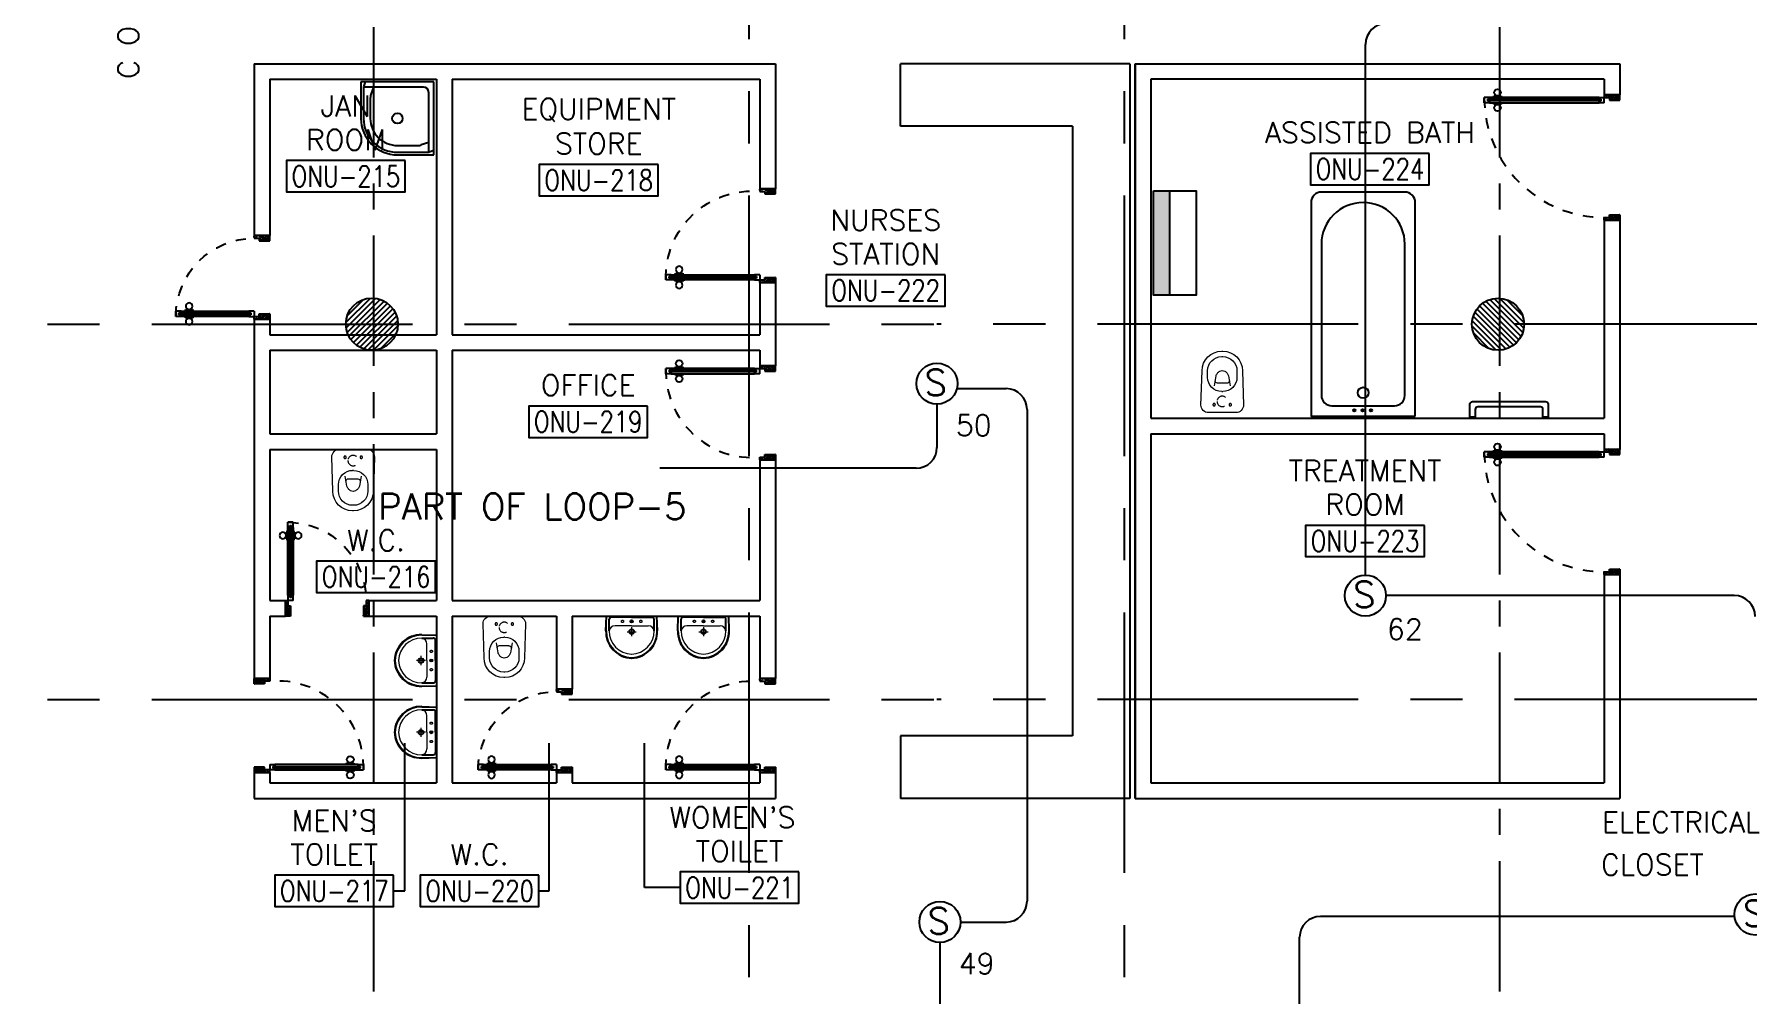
# Model space of a CAD drawing. Extents: x 0 to 93, y -1.5 to 78.
# Drawn here: x 15.57 to 32.01, y 13.37 to 22.58 of the extents above; entities that cross this region are included whole.
import ezdxf
from ezdxf.enums import TextEntityAlignment as Align

# ---------------------------------------------------------------- set-up
doc = ezdxf.new("R2010")
doc.units = 0
doc.header["$MEASUREMENT"] = 0
for name, pattern in [('CENTER', [2, 1.25, -0.25, 0.25, -0.25]), ('CENTERX2', [4, 2.5, -0.5, 0.5, -0.5]), ('DASHED', [0.75, 0.5, -0.25]), ('HIDDEN', [0.375, 0.25, -0.125]), ('HIDDEN2', [0.1875, 0.125, -0.0625])]:
    doc.linetypes.add(name, pattern=pattern)
doc.layers.get('0').update_dxf_attribs({"color": 11, "linetype": 'CONTINUOUS'})
for name, color, linetype in [('A-FUR-ACCES', 11, 'CONTINUOUS'), ('AXES', 11, 'CENTERX2'), ('AXES1', 11, 'CENTER'), ('COUNTER', 11, 'CONTINUOUS'), ('DOOR', 11, 'CONTINUOUS'), ('E-FIRE', 4, 'CONTINUOUS'), ('E-TEXT', 4, 'CONTINUOUS'), ('E-WIRE', 4, 'CONTINUOUS'), ('FIX', 11, 'CONTINUOUS'), ('HAT', 11, 'CONTINUOUS'), ('RM-BOX', 11, 'CONTINUOUS'), ('RM-IND', 11, 'CONTINUOUS'), ('RM-NAME', 11, 'CONTINUOUS'), ('RM-NO', 11, 'CONTINUOUS'), ('WALL', 11, 'CONTINUOUS')]:
    doc.layers.add(name, color=color, linetype=linetype)
doc.styles.add('ROMANS', font='ROMANS.shx', dxfattribs={"width": 0.6})

# ---------------------------------------------------------------- blocks, each defined once
blk = doc.blocks.new('S')
at = {"layer": 'E-FIRE'}
blk.add_circle((0, 0), 197, dxfattribs=at)
at = {"layer": 'E-FIRE', "color": 3, "style": 'ROMANS'}
blk.add_text('S', height=250, dxfattribs=at).set_placement((-119, -115))
blk = doc.blocks.new('RM1')
at = {"layer": 'RM-BOX'}
blk.add_lwpolyline([(570, -200), (-570, -200), (-570, -500), (570, -500)], close=True, dxfattribs=at)
at = {"layer": 'RM-NAME', "style": 'ROMANS'}
for tag, p in [('ROOMNAME1', (0, 324)), ('ROOMNAME2', (0, 0))]:
    blk.add_attdef(tag, text='', height=200, dxfattribs=at).set_placement(p, align=Align.MIDDLE)
at = {"layer": 'RM-NO', "style": 'ROMANS', "width": 0.8}
blk.add_attdef('ROOMNO', text='', height=200, dxfattribs=at).set_placement((0, -350), align=Align.MIDDLE)
blk = doc.blocks.new('BTUB1')
at = {"layer": 'FIX'}
for points in [[(-500, -25), (-500, -2075, 0.414214), (-400, -2175), (400, -2175, 0.414214), (500, -2075), (500, -25)], [(-400, -1675, 1), (400, -1675), (400, -225, 0.414214), (300, -125), (-300, -125, 0.414214), (-400, -225)]]:
    blk.add_lwpolyline(points, format="xyb", close=True, dxfattribs=at)
for centre, radius in [((-75, -81), 11), ((5, -81), 11), ((85, -81), 11), ((0, -250), 52.2)]:
    blk.add_circle(centre, radius, dxfattribs=at)
blk = doc.blocks.new('JAN-001')
for p, q in [((730, -30), (30, -30)), ((30, -30), (30, -730)), ((80, -130), (80, -705)), ((705, -80), (130, -80)), ((610, -80), (635, -152)), ((688, -30), (704, -76)), ((705, -380), (705, -84)), ((730, -380), (730, -30)), ((640, -380), (640, -184)), ((80, -610), (152, -635)), ((184, -640), (380, -640)), ((30, -688), (76, -704)), ((30, -730), (380, -730)), ((84, -705), (380, -705))]:
    blk.add_line(p, q)
blk.add_circle((380, -380), 50)
for centre, radius, start, end in [((130, -130), 50, 90, 180), ((540, -184), 100, 0, 19.0039), ((680, -84), 25, 0, 19.0039), ((380, -380), 350, 270, 0), ((380, -380), 325, 270, 0), ((380, -380), 260, 270, 0), ((184, -540), 100, 250.9961, 270), ((84, -680), 25, 250.9961, 270)]:
    blk.add_arc(centre, radius, start, end)
blk = doc.blocks.new('DOOR80')
at = {"layer": 'DOOR', "color": 0, "linetype": 'ByBlock'}
for p, q in [((-75, 850), (-75, 900)), ((-75, 900), (-25, 900)), ((-25, 900), (-75, 900)), ((-58, 850), (-75, 850)), ((-58, 850), (-58, 870)), ((-42, 870), (-58, 870)), ((-42, 850), (-42, 870)), ((-25, 850), (-42, 850)), ((-25, 850), (-25, 900)), ((-91, 805), (-91, 740)), ((-82, 805), (-91, 805)), ((-82, 740), (-91, 740)), ((-82, 728), (-82, 818)), ((-75, 818), (-82, 818)), ((-82, 805), (-82, 740)), ((-75, 728), (-82, 728)), ((-25, 818), (-18, 818)), ((-25, 728), (-18, 728)), ((-18, 728), (-18, 818)), ((-18, 805), (-18, 740)), ((-18, 805), (-9, 805)), ((-18, 740), (-9, 740)), ((-9, 805), (-9, 740)), ((-75, 200), (-58, 200)), ((-75, 150), (-75, 200)), ((-58, 200), (-58, 180)), ((-58, 180), (-42, 180)), ((-42, 200), (-25, 200)), ((-42, 180), (-42, 200)), ((-25, 200), (-25, 150)), ((-800, 150), (-800, 0)), ((-800, 150), (-775, 150)), ((-800, 0), (-800, 150)), ((-750, 0), (-800, 0)), ((-775, 150), (-775, 100)), ((-775, 100), (-750, 100)), ((-750, 100), (-750, 0)), ((-75, 150), (-25, 150)), ((-50, 100), (-50, 0)), ((-25, 100), (-50, 100)), ((-50, 0), (0, 0)), ((0, 150), (-25, 150)), ((-25, 150), (-25, 100)), ((0, 0), (0, 150)), ((0, 150), (0, 0))]:
    blk.add_line(p, q, dxfattribs=at)
at = {"layer": 'DOOR', "linetype": 'ByBlock'}
for p, q in [((-75, 850), (-75, 200)), ((-58, 200), (-58, 850)), ((-42, 200), (-42, 850)), ((-25, 200), (-25, 850))]:
    blk.add_line(p, q, dxfattribs=at)
at = {"layer": 'DOOR', "color": 9, "linetype": 'ByBlock'}
for p, q in [((-750, 0), (-800, 114)), ((-750, 0), (-800, 40)), ((-750, 0), (-763, 100)), ((-50, 0), (0, 114)), ((-50, 0), (-37, 100)), ((-50, 0), (0, 40))]:
    blk.add_line(p, q, dxfattribs=at)
at = {"layer": 'DOOR', "color": 0, "linetype": 'ByBlock'}
for centre in [(-124, 773), (24, 773)]:
    blk.add_circle(centre, 32.4, dxfattribs=at)
at = {"layer": 'DOOR', "linetype": 'HIDDEN', "ltscale": 0.5}
blk.add_arc((-25, 150), 750, 90, 180, dxfattribs=at)
at = {"layer": 'DOOR', "color": 9, "linetype": 'ByBlock'}
for centre, radius, start, end in [((-750, 0), 154, 103.7142, 108.8947), ((-750, 0), 134, 100.72, 111.8402), ((-750, 0), 94.4, 90, 121.9818), ((-750, 0), 74.4, 90, 132.2236), ((-750, 0), 54.4, 90, 156.7926), ((-750, 0), 34.4, 90, 180), ((-750, 0), 14.4, 90, 180), ((-50, 0), 94.4, 58.0182, 90), ((-50, 0), 74.4, 47.7764, 90), ((-50, 0), 54.4, 23.2074, 90), ((-50, 0), 34.4, 0, 90), ((-50, 0), 14.4, 0, 90), ((-50, 0), 134, 68.1598, 79.28), ((-50, 0), 114, 64.0838, 77.3774), ((-50, 0), 154, 71.1053, 76.2858)]:
    blk.add_arc(centre, radius, start, end, dxfattribs=at)
blk = doc.blocks.new('DOOR90')
at = {"layer": 'DOOR', "linetype": 'ByBlock'}
for p, q in [((0, 0), (-150, 0)), ((-200, -25), (-1000, -25)), ((-200, -42), (-1000, -42)), ((-200, -58), (-1000, -58)), ((-1000, -75), (-200, -75))]:
    blk.add_line(p, q, dxfattribs=at)
at = {"layer": 'DOOR', "color": 0, "linetype": 'ByBlock'}
for p, q in [((-150, 0), (-150, -25)), ((-150, 0), (0, 0)), ((0, -50), (0, 0)), ((-1050, -25), (-1050, -75)), ((-1050, -75), (-1050, -25)), ((-1000, -25), (-1050, -25)), ((-1000, -75), (-1050, -75)), ((-1020, -42), (-1020, -58)), ((-1000, -42), (-1020, -42)), ((-1000, -58), (-1020, -58)), ((-1000, -25), (-1000, -42)), ((-1000, -58), (-1000, -75)), ((-968, -25), (-968, -18)), ((-878, -18), (-968, -18)), ((-968, -75), (-968, -82)), ((-878, -82), (-968, -82)), ((-955, -18), (-955, -9)), ((-955, -9), (-890, -9)), ((-955, -18), (-890, -18)), ((-955, -82), (-955, -91)), ((-955, -82), (-890, -82)), ((-955, -91), (-890, -91)), ((-890, -18), (-890, -9)), ((-890, -82), (-890, -91)), ((-878, -25), (-878, -18)), ((-878, -75), (-878, -82)), ((-200, -42), (-200, -25)), ((-200, -25), (-150, -25)), ((-180, -42), (-200, -42)), ((-200, -75), (-200, -58)), ((-200, -58), (-180, -58)), ((-150, -75), (-200, -75)), ((-180, -58), (-180, -42)), ((-150, -75), (-150, -25)), ((-150, -25), (-100, -25)), ((-100, -25), (-100, -50)), ((-100, -50), (0, -50)), ((-150, -900), (-150, -875)), ((-150, -875), (-100, -875)), ((0, -900), (-150, -900)), ((-150, -900), (0, -900)), ((-100, -850), (0, -850)), ((-100, -875), (-100, -850)), ((0, -850), (0, -900))]:
    blk.add_line(p, q, dxfattribs=at)
at = {"layer": 'DOOR', "color": 9, "linetype": 'ByBlock'}
for p, q in [((0, -50), (-114, 0)), ((0, -50), (-40, 0)), ((0, -50), (-100, -37)), ((0, -850), (-114, -900)), ((0, -850), (-100, -863)), ((0, -850), (-40, -900))]:
    blk.add_line(p, q, dxfattribs=at)
at = {"layer": 'DOOR', "color": 0, "linetype": 'ByBlock'}
for centre in [(-923, 24), (-923, -124)]:
    blk.add_circle(centre, 32.4, dxfattribs=at)
at = {"layer": 'DOOR', "color": 9, "linetype": 'ByBlock'}
for centre, radius, start, end in [((0, -50), 74.4, 137.7764, 180), ((0, -50), 54.4, 113.2074, 180), ((0, -50), 154, 161.1053, 166.2858), ((0, -50), 134, 158.1598, 169.28), ((0, -50), 114, 154.0838, 167.3774), ((0, -50), 94.4, 148.0182, 180), ((0, -50), 34.4, 90, 180), ((0, -50), 14.4, 90, 180), ((0, -850), 154, 193.7142, 198.8947), ((0, -850), 134, 190.72, 201.8402), ((0, -850), 94.4, 180, 211.9818), ((0, -850), 74.4, 180, 222.2236), ((0, -850), 54.4, 180, 246.7926), ((0, -850), 34.4, 180, 270), ((0, -850), 14.4, 180, 270)]:
    blk.add_arc(centre, radius, start, end, dxfattribs=at)
at = {"layer": 'DOOR', "linetype": 'HIDDEN', "ltscale": 0.5}
blk.add_arc((-222, -50), 828, 178.2701, 275.003, dxfattribs=at)
blk = doc.blocks.new('LAV1')
at = {"layer": 'FIX', "linetype": 'ByBlock', "ltscale": 0.3}
for p, q in [((-280, 210), (-275, 50)), ((-245, 210), (-245, 85)), ((245, 210), (245, 85)), ((280, 210), (275, 50)), ((0, 60), (-220, 60)), ((0, 60), (220, 60))]:
    blk.add_line(p, q, dxfattribs=at)
at = {"layer": 'FIX', "linetype": 'Continuous', "lineweight": 20}
for p, q in [((-275, 210), (-275, 50)), ((275, 210), (275, 50)), ((0, 50), (-275, 50)), ((0, 50), (-252, 50)), ((0, 155), (-181, 155)), ((0, 155), (181, 155)), ((0, 50), (275, 50)), ((0, 50), (252, 50))]:
    blk.add_line(p, q, dxfattribs=at)
at = {"layer": 'FIX', "linetype": 'DASHED', "lineweight": 20, "ltscale": 0.05}
for p, q in [((50, 220), (-50, 220)), ((0, 170), (0, 270)), ((0, 170), (0, 270))]:
    blk.add_line(p, q, dxfattribs=at)
at = {"layer": 'FIX', "lineweight": 20}
for p, q in [((16, 107), (-15, 107)), ((0, 92), (0, 123))]:
    blk.add_line(p, q, dxfattribs=at)
for centre, radius in [((0, 220), 29.5), ((0, 220), 22.5), ((0, 107), 15.5)]:
    blk.add_circle(centre, radius, dxfattribs=at)
at = {"layer": 'FIX', "linetype": 'HIDDEN', "lineweight": 20, "ltscale": 0.05}
for centre in [(-100, 107), (100, 107)]:
    blk.add_circle(centre, 12.4, dxfattribs=at)
at = {"layer": 'FIX', "linetype": 'ByBlock', "ltscale": 0.3}
for centre, radius, start, end in [((7, 220), 287, 91.3776, 182.0064), ((-7, 220), 287, 357.9936, 88.6224), ((-220, 85), 24.9, 179.7021, 269.9486), ((220, 85), 24.9, 270.0514, 0.2979)]:
    blk.add_arc(centre, radius, start, end, dxfattribs=at)
at = {"layer": 'FIX', "linetype": 'Continuous', "lineweight": 20}
for centre, radius, start, end in [((8, 217), 283, 91.6988, 181.351), ((8, 212), 253, 91.7328, 180.4884), ((-8, 217), 283, 358.649, 88.3012), ((-8, 212), 253, 359.5116, 88.2672), ((-179, 222), 66.9, 190.2006, 268.0786), ((179, 222), 66.9, 271.9214, 349.7994)]:
    blk.add_arc(centre, radius, start, end, dxfattribs=at)
blk = doc.blocks.new('WC1')
at = {"layer": 'FIX', "lineweight": 20}
for p, q in [((-210, 204), (-538, 194)), ((-727, 5), (-727, -5)), ((-674, 5), (-674, -5)), ((-534, 24), (-540, 0)), ((-540, 0), (-534, -24)), ((-475, 141), (-538, 141)), ((-395, 76), (-490, 60)), ((-339, 5), (-339, -5)), ((-137, 0), (-137, 131)), ((-137, -131), (-137, 0)), ((-538, -141), (-475, -141)), ((-490, -60), (-395, -76)), ((-538, -194), (-210, -204)), ((-213, -204), (-210, -204))]:
    blk.add_line(p, q, dxfattribs=at)
at = {"layer": 'FIX', "linetype": 'Continuous', "lineweight": 20}
blk.add_line((-420, -47), (-420, 45), dxfattribs=at)
at = {"layer": 'FIX', "linetype": 'HIDDEN2', "lineweight": 20, "ltscale": 0.3}
blk.add_circle((-245, 0), 49.8, dxfattribs=at)
at = {"layer": 'FIX', "linetype": 'HIDDEN', "lineweight": 20, "ltscale": 0.05}
for centre in [(-213, 78), (-213, -77)]:
    blk.add_circle(centre, 11.6, dxfattribs=at)
at = {"layer": 'FIX', "lineweight": 20}
for centre, radius, start, end in [((-538, 5), 189, 90, 180), ((-210, 131), 73, 360, 90), ((-538, 5), 136, 90, 180), ((-473, -7), 68.2, 128.9242, 152.8468), ((-464, -18), 82, 108.496, 128.9242), ((-475, 5), 136, 360, 90), ((-538, -5), 189, 180, 270), ((-538, -5), 136, 180, 270), ((-473, 7), 68.2, 207.1532, 231.0758), ((-464, 18), 82, 231.0758, 251.504), ((-475, -5), 136, 270, 0), ((-210, -131), 73, 270, 0)]:
    blk.add_arc(centre, radius, start, end, dxfattribs=at)
at = {"layer": 'FIX', "linetype": 'Continuous', "lineweight": 20}
for centre, start, end in [((-443, 46), 357.6662, 91.6121), ((-442, -46), 268.3879, 2.3338)]:
    blk.add_arc(centre, 22.3, start, end, dxfattribs=at)
blk = doc.blocks.new('DOOR100')
at = {"layer": 'DOOR', "color": 0, "linetype": 'ByBlock'}
for p, q in [((-92, 1206), (-92, 1141)), ((-83, 1206), (-92, 1206)), ((-83, 1129), (-83, 1219)), ((-76, 1219), (-83, 1219)), ((-83, 1206), (-83, 1141)), ((-76, 1251), (-76, 1301)), ((-76, 1301), (-26, 1301)), ((-26, 1301), (-76, 1301)), ((-59, 1251), (-76, 1251)), ((-59, 1251), (-59, 1271)), ((-43, 1271), (-59, 1271)), ((-43, 1251), (-43, 1271)), ((-26, 1251), (-43, 1251)), ((-26, 1251), (-26, 1301)), ((-26, 1219), (-19, 1219)), ((-19, 1129), (-19, 1219)), ((-19, 1206), (-19, 1141)), ((-19, 1206), (-10, 1206)), ((-10, 1206), (-10, 1141)), ((-83, 1141), (-92, 1141)), ((-76, 1129), (-83, 1129)), ((-26, 1129), (-19, 1129)), ((-19, 1141), (-10, 1141)), ((-76, 200), (-59, 200)), ((-76, 150), (-76, 200)), ((-59, 200), (-59, 180)), ((-59, 180), (-43, 180)), ((-43, 200), (-26, 200)), ((-43, 180), (-43, 200)), ((-26, 200), (-26, 150)), ((-1201, 0), (-1201, 150)), ((-1201, 150), (-1176, 150)), ((-1201, 150), (-1201, 0)), ((-1151, 0), (-1201, 0)), ((-1176, 150), (-1176, 100)), ((-1176, 100), (-1151, 100)), ((-1151, 100), (-1151, 0)), ((-76, 150), (-26, 150)), ((-51, 100), (-51, 0)), ((-26, 100), (-51, 100)), ((-51, 0), (-1, 0)), ((-1, 150), (-26, 150)), ((-26, 150), (-26, 100)), ((-1, 150), (-1, 0))]:
    blk.add_line(p, q, dxfattribs=at)
at = {"layer": 'DOOR', "linetype": 'ByBlock'}
for p, q in [((-76, 1251), (-76, 200)), ((-59, 200), (-59, 1251)), ((-43, 200), (-43, 1251)), ((-26, 200), (-26, 1251))]:
    blk.add_line(p, q, dxfattribs=at)
at = {"layer": 'DOOR', "color": 9, "linetype": 'ByBlock'}
for p, q in [((-1151, 0), (-1201, 114)), ((-1151, 0), (-1201, 40)), ((-1151, 0), (-1164, 100)), ((-51, 0), (-1, 114)), ((-51, 0), (-38, 100)), ((-51, 0), (-1, 40))]:
    blk.add_line(p, q, dxfattribs=at)
at = {"layer": 'DOOR', "color": 0, "linetype": 'ByBlock'}
for centre in [(-125, 1174), (22, 1174)]:
    blk.add_circle(centre, 32.4, dxfattribs=at)
at = {"layer": 'DOOR', "linetype": 'HIDDEN', "ltscale": 0.5}
blk.add_arc((-27, 152), 1149, 89.961, 180.0931, dxfattribs=at)
at = {"layer": 'DOOR', "color": 9, "linetype": 'ByBlock'}
for centre, radius, start, end in [((-1151, 0), 154, 103.7142, 108.8947), ((-1151, 0), 134, 100.72, 111.8402), ((-1151, 0), 94.4, 90, 121.9818), ((-1151, 0), 74.4, 90, 132.2236), ((-1151, 0), 54.4, 90, 156.7926), ((-1151, 0), 34.4, 90, 180), ((-1151, 0), 14.4, 90, 180), ((-51, 0), 94.4, 58.0182, 90), ((-51, 0), 74.4, 47.7764, 90), ((-51, 0), 54.4, 23.2074, 90), ((-51, 0), 34.4, 0, 90), ((-51, 0), 14.4, 0, 90), ((-51, 0), 134, 68.1598, 79.28), ((-51, 0), 114, 64.0838, 77.3774), ((-51, 0), 154, 71.1053, 76.2858)]:
    blk.add_arc(centre, radius, start, end, dxfattribs=at)

msp = doc.modelspace()

# ---------------------------------------------------------------- hatches: boundary and pattern name
at = {"layer": 'A-FUR-ACCES'}
msp.add_hatch(color=11, dxfattribs=at).paths.add_polyline_path([(26.3108, 21.0797), (26.4608, 21.0797), (26.4608, 20.0797), (26.3108, 20.0797)])
at = {"layer": 'HAT'}
h = msp.add_hatch(dxfattribs=at)
h.set_pattern_fill('ANSI31', color=256, scale=0.3, style=0)
h.set_pattern_definition([(45, (-42.428644, -23.833337), (-0.026516504, 0.026516504), [])])
h.paths.add_polyline_path([(18.5617, 19.8011), (18.8117, 19.8011), (18.8117, 20.0511, 0.4142136)])
h.paths.add_polyline_path([(18.8117, 20.0511), (18.8117, 19.8011), (19.0617, 19.8011, 0.4142136)])
h.paths.add_polyline_path([(19.0617, 19.8011), (18.8117, 19.8011), (18.8117, 19.5511, 0.4142136)])
h.paths.add_polyline_path([(18.8117, 19.8011), (18.5617, 19.8011, 0.4142136), (18.8117, 19.5511)])
h = msp.add_hatch(dxfattribs=at)
h.set_pattern_fill('ANSI31', color=256, scale=0.3, style=0)
h.set_pattern_definition([(135, (90.853055, -23.834444), (0.026516504, 0.026516504), [])])
h.paths.add_polyline_path([(29.8628, 19.8), (29.6128, 19.8), (29.6128, 20.05, -0.4142136)])
h.paths.add_polyline_path([(29.6128, 20.05), (29.6128, 19.8), (29.3628, 19.8, -0.4142136)])
h.paths.add_polyline_path([(29.3628, 19.8), (29.6128, 19.8), (29.6128, 19.55, -0.4142136)])
h.paths.add_polyline_path([(29.6128, 19.8), (29.8628, 19.8, -0.4142136), (29.6128, 19.55)])

# ---------------------------------------------------------------- linework, layer by layer
at = {"layer": 'A-FUR-ACCES', "color": 11}
msp.add_line((26.4608, 21.0797), (26.4608, 20.0797), dxfattribs=at)
msp.add_lwpolyline([(26.3077, 21.0797), (26.7161, 21.0797), (26.7161, 20.0797), (26.3077, 20.0797)], close=True, dxfattribs=at)
at = {"layer": 'A-FUR-ACCES'}
msp.add_lwpolyline([(30.0187, 19.0078), (29.4187, 19.0078, 0.4142136), (29.3937, 18.9828), (29.3937, 18.9078), (29.3437, 18.9078), (29.3437, 19.0328, -0.4142136), (29.3687, 19.0578), (30.0687, 19.0578, -0.4142136), (30.0937, 19.0328), (30.0937, 18.9078), (30.0437, 18.9078), (30.0437, 18.9828, 0.4142136)], format="xyb", close=True, dxfattribs=at)
at = {"layer": 'AXES'}
for p, q in [((22.4317, -1.4643), (22.4317, 77.3484)), ((26.0317, -1.4643), (26.0317, 77.3484)), ((0.7, 19.8), (24.2317, 19.8)), ((92.2717, 19.8), (24.2317, 19.8)), ((0.7, 16.2), (24.2317, 16.2)), ((92.2717, 16.2), (24.2317, 16.2))]:
    msp.add_line(p, q, dxfattribs=at)
at = {"layer": 'AXES1'}
for p, q in [((18.8317, 5.4), (18.8317, 64.22)), ((29.6317, 5.4), (29.6317, 64.22))]:
    msp.add_line(p, q, dxfattribs=at)
at = {"layer": 'COUNTER', "linetype": 'ByBlock'}
for p, q in [((26.0817, 22.3), (23.8817, 22.3)), ((23.8817, 21.7), (23.8817, 22.3)), ((26.0817, 22.3), (26.0817, 15.25)), ((26.1317, 15.25), (26.1317, 22.3)), ((26.1317, 15.25), (26.1317, 22.3)), ((25.5317, 21.7), (23.8817, 21.7)), ((25.5317, 21.7), (25.5317, 15.85)), ((23.8817, 15.85), (23.8817, 15.25)), ((25.5317, 15.85), (23.8817, 15.85)), ((26.0817, 15.25), (23.8817, 15.25))]:
    msp.add_line(p, q, dxfattribs=at)
at = {"layer": 'E-WIRE', "color": 4, "linetype": 'Continuous'}
msp.add_line((28.3412, 17.3942), (28.3412, 22.4852), dxfattribs=at)
at = {"layer": 'E-WIRE', "color": 4}
for p, q in [((24.4228, 19.1825), (24.8958, 19.1825)), ((24.2317, 19.0333), (24.2317, 18.6185)), ((25.0958, 18.9825), (25.0958, 14.2651)), ((31.8822, 14.1193), (27.9097, 14.1193))]:
    msp.add_line(p, q, dxfattribs=at)
at = {"layer": 'E-WIRE', "color": 4, "linetype": 'ByBlock'}
for p, q in [((24.0317, 18.4185), (21.5725, 18.4185)), ((31.8785, 17.1971), (28.5383, 17.1971)), ((24.457, 14.0651), (24.8958, 14.0651)), ((24.2599, 13.868), (24.2599, 8.6276)), ((27.7097, 8.1209), (27.7097, 13.9193))]:
    msp.add_line(p, q, dxfattribs=at)
at = {"layer": 'E-WIRE', "color": 4, "linetype": 'Continuous'}
msp.add_arc((28.5412, 22.4852), 0.2, 90, 180, dxfattribs=at)
at = {"layer": 'E-WIRE', "color": 4}
for centre, start, end in [((24.8958, 18.9825), 0, 90), ((24.0317, 18.6185), 270, 0)]:
    msp.add_arc(centre, 0.2, start, end, dxfattribs=at)
at = {"layer": 'E-WIRE', "color": 4, "linetype": 'ByBlock'}
for centre, start, end in [((31.8785, 16.9971), 0, 90), ((24.8958, 14.2651), 270, 0), ((27.9097, 13.9193), 90, 180)]:
    msp.add_arc(centre, 0.2, start, end, dxfattribs=at)
at = {"layer": 'RM-IND'}
for p, q in [((19.1279, 14.3636), (19.1279, 15.7807)), ((20.5129, 14.3636), (20.5129, 15.7807)), ((21.4276, 14.3952), (21.4276, 15.7807)), ((19.0197, 14.3636), (19.1279, 14.3636)), ((20.4142, 14.3636), (20.5129, 14.3636)), ((21.768, 14.3952), (21.4276, 14.3952))]:
    msp.add_line(p, q, dxfattribs=at)
at = {"layer": 'WALL'}
for p, q in [((17.6817, 22.3), (22.6817, 22.3)), ((17.6817, 22.3), (17.6817, 20.65)), ((26.1317, 22.3), (30.7817, 22.3)), ((17.8317, 22.15), (19.4317, 22.15)), ((17.8317, 22.15), (17.8317, 20.65)), ((19.4317, 22.15), (19.4317, 19.7)), ((19.5817, 22.15), (19.5817, 19.7)), ((19.5817, 22.15), (22.5317, 22.15)), ((30.6317, 22.15), (26.2817, 22.15)), ((17.6817, 20.65), (17.8317, 20.65)), ((17.6817, 19.85), (17.6817, 16.4)), ((17.6817, 19.85), (17.8317, 19.85)), ((17.8317, 19.85), (17.8317, 19.7)), ((17.8317, 19.7), (19.4317, 19.7)), ((19.5817, 19.7), (22.5317, 19.7)), ((17.8317, 19.55), (19.4317, 19.55)), ((17.8317, 19.55), (17.8317, 18.75)), ((19.4317, 19.55), (19.4317, 18.75)), ((19.5817, 19.55), (22.5317, 19.55)), ((19.5817, 19.55), (19.5817, 17.15)), ((22.5317, 19.4), (22.6817, 19.4)), ((17.8317, 18.75), (19.4317, 18.75)), ((17.8317, 18.6), (19.4317, 18.6)), ((17.8317, 18.6), (17.8317, 17.15)), ((19.4317, 18.6), (19.4317, 17.15)), ((22.5317, 18.5), (22.6817, 18.5)), ((17.8317, 17), (17.8317, 16.4)), ((19.4317, 17), (19.4317, 15.4)), ((19.5817, 17), (19.5817, 15.4)), ((20.5817, 17), (20.5817, 16.3)), ((20.7317, 17), (20.7317, 16.3)), ((17.6817, 15.5), (17.6817, 15.25)), ((17.8317, 15.5), (17.8317, 15.4)), ((20.5817, 15.5), (20.5817, 15.4)), ((20.7317, 15.5), (20.7317, 15.4))]:
    msp.add_line(p, q, dxfattribs=at)
at = {"layer": 'WALL', "linetype": 'ByBlock'}
for p, q in [((22.6817, 22.3), (22.6817, 21.1)), ((26.1317, 22.3), (26.1317, 15.25)), ((26.1317, 22.3), (26.1317, 15.25)), ((30.7817, 22.3), (30.7817, 22)), ((22.5317, 22.15), (22.5317, 21.1)), ((26.2817, 22.15), (26.2817, 18.9)), ((30.6317, 22.15), (30.6317, 22)), ((30.7817, 22), (30.6317, 22)), ((22.6817, 21.1), (22.5317, 21.1)), ((30.6317, 20.8), (30.6317, 18.9)), ((30.7817, 20.8), (30.6317, 20.8)), ((30.7817, 20.8), (30.7817, 18.6)), ((22.5317, 20.2), (22.5317, 19.7)), ((22.6817, 20.2), (22.5317, 20.2)), ((22.6817, 20.2), (22.6817, 19.4)), ((22.5317, 19.55), (22.5317, 19.4)), ((26.2817, 18.9), (30.6317, 18.9)), ((26.2817, 18.75), (30.6317, 18.75)), ((26.2817, 18.75), (26.2817, 15.4)), ((30.6317, 18.75), (30.6317, 18.6)), ((30.7817, 18.6), (30.6317, 18.6)), ((22.5317, 18.5), (22.5317, 17.15)), ((22.6817, 18.5), (22.6817, 16.4)), ((30.7817, 17.4), (30.6317, 17.4)), ((30.6317, 17.4), (30.6317, 15.4)), ((30.7817, 17.4), (30.7817, 15.25)), ((17.8317, 17.15), (17.9817, 17.15)), ((17.9817, 17), (17.9817, 17.15)), ((18.7817, 17.15), (19.4317, 17.15)), ((18.7817, 17), (18.7817, 17.15)), ((19.5817, 17.15), (22.5317, 17.15)), ((17.8317, 17), (17.9817, 17)), ((18.7817, 17), (19.4317, 17)), ((19.5817, 17), (20.5817, 17)), ((20.7317, 17), (22.5317, 17)), ((22.5317, 17), (22.5317, 16.4)), ((17.8317, 16.4), (17.6817, 16.4)), ((20.7317, 16.3), (20.5817, 16.3)), ((22.5317, 16.4), (22.6817, 16.4)), ((17.8317, 15.5), (17.6817, 15.5)), ((20.7317, 15.5), (20.5817, 15.5)), ((22.5317, 15.5), (22.5317, 15.4)), ((22.5317, 15.5), (22.6817, 15.5)), ((22.6817, 15.5), (22.6817, 15.25)), ((17.8317, 15.4), (19.4317, 15.4)), ((19.5817, 15.4), (20.5817, 15.4)), ((20.7317, 15.4), (22.5317, 15.4)), ((26.2817, 15.4), (30.6317, 15.4)), ((17.6817, 15.25), (22.6817, 15.25)), ((26.1317, 15.25), (30.7817, 15.25))]:
    msp.add_line(p, q, dxfattribs=at)
at = {"layer": 'WALL'}
for centre in [(18.8117, 19.8011), (29.6128, 19.8)]:
    msp.add_circle(centre, 0.25, dxfattribs=at)

# ---------------------------------------------------------------- block references
at = {"layer": 'DOOR', "color": 0, "linetype": 'ByBlock', "xscale": 0.000999999996565748, "yscale": 0.000999999996565748, "zscale": 0.001, "rotation": 90}
for p in [(30.7817, 22.0011), (30.7817, 18.6011)]:
    msp.add_blockref('DOOR100', p, dxfattribs=at)
at = {"layer": 'DOOR', "color": 0, "linetype": 'Continuous', "yscale": 0.000999999996565748, "zscale": 0.001}
for name, p, xscale, rotation in [('DOOR90', (22.6817, 20.2), -0.001000000003841706, 180), ('DOOR80', (17.8317, 19.85), -0.000999999996565748, 90), ('DOOR90', (17.6817, 15.5), 0.001000000003841706, 180), ('DOOR80', (20.7317, 15.5), -0.000999999996565748, 90), ('DOOR90', (22.6817, 15.5), -0.001000000003841706, 180)]:
    msp.add_blockref(name, p, dxfattribs=dict(at, xscale=xscale, rotation=rotation))
for name, p, xscale in [('DOOR90', (22.6817, 19.4), 0.001000000003841706), ('DOOR80', (17.9817, 17), -0.001000000003841706)]:
    msp.add_blockref(name, p, dxfattribs=dict(at, xscale=xscale))
at = {"layer": 'E-FIRE', "color": 4, "xscale": 0.001000000003841706, "yscale": 0.0009999999892897904, "zscale": 0.001}
for p in [(24.2317, 19.2304), (28.3412, 17.1971), (32.0785, 14.1375), (24.2599, 14.0651)]:
    msp.add_blockref('S', p, dxfattribs=at)
at = {"layer": 'FIX'}
for name, p, xscale, yscale, zscale, rotation in [('JAN-001', (19.4366, 22.155), 0.000999999996565748, 0.000999999996565748, 0.001, 270), ('BTUB1', (28.3192, 18.893), 0.001000000003841706, 0.000999999996565748, 0.001, 180), ('WC1', (26.9679, 18.8151), -0.000999999996565748, 0.000999999996565748, 0.001, 90), ('WC1', (18.6317, 18.737), -0.000999999996565748, 0.000999999996565748, 0.001, 270), ('WC1', (20.0817, 17.137), -0.000999999996565748, 0.000999999996565748, 0.001, 270), ('LAV1', (21.3033, 17.044), 0.0008800000068731606, 0.000879999999597203, 0.00087999999978, 180), ('LAV1', (21.9923, 17.044), 0.0008800000068731606, 0.000879999999597203, 0.00087999999978, 180), ('LAV1', (19.4757, 16.574), 0.000879999999597203, 0.000879999999597203, 0.00087999999978, 90), ('LAV1', (19.4757, 15.885), 0.000879999999597203, 0.000879999999597203, 0.00087999999978, 90)]:
    msp.add_blockref(name, p, dxfattribs=dict(at, xscale=xscale, yscale=yscale, zscale=zscale, rotation=rotation))
at = {"layer": 'RM-NO', "xscale": 0.000999999996565748, "yscale": 0.000999999996565748, "zscale": 0.001, "rotation": 90}
msp.add_blockref('RM1', (16.4757, 23.308), dxfattribs=at).add_auto_attribs({'ROOMNO': 'ONU-211', 'ROOMNAME2': 'C O R R I D O R'})
at = {"layer": 'RM-NO', "xscale": 0.001000000003841706, "yscale": 0.000999999996565748, "zscale": 0.001}
for p, values in [((18.5617, 21.5699), {'ROOMNO': 'ONU-215', 'ROOMNAME2': 'ROOM', 'ROOMNAME1': 'JAN'}), ((20.9876, 21.5319), {'ROOMNO': 'ONU-218', 'ROOMNAME2': 'STORE', 'ROOMNAME1': 'EQUIPMENT'}), ((28.3838, 21.6392), {'ROOMNO': 'ONU-224', 'ROOMNAME2': 'ASSISTED BATH'}), ((23.7396, 20.4747), {'ROOMNO': 'ONU-222', 'ROOMNAME2': 'STATION', 'ROOMNAME1': 'NURSES'}), ((20.886, 19.2151), {'ROOMNO': 'ONU-219', 'ROOMNAME2': 'OFFICE'}), ((28.3373, 18.0708), {'ROOMNO': 'ONU-223', 'ROOMNAME2': 'ROOM', 'ROOMNAME1': 'TREATMENT'}), ((18.8521, 17.727), {'ROOMNO': 'ONU-216', 'ROOMNAME2': 'W.C.'}), ((18.4498, 14.7136), {'ROOMNO': 'ONU-217', 'ROOMNAME2': 'TOILET', 'ROOMNAME1': "MEN'S"}), ((22.3378, 14.7452), {'ROOMNO': 'ONU-221', 'ROOMNAME2': 'TOILET', 'ROOMNAME1': "WOMEN'S "}), ((19.8443, 14.7136), {'ROOMNO': 'ONU-220', 'ROOMNAME2': 'W.C.'})]:
    msp.add_blockref('RM1', p, dxfattribs=at).add_auto_attribs(values)

# ---------------------------------------------------------------- texts
at = {"layer": 'E-FIRE', "color": 4, "style": 'ROMANS'}
for s, height, p in [('50', 0.2, (24.4127, 18.7307)), ('PART OF LOOP-5', 0.25, (18.8717, 17.9266)), ('62', 0.2, (28.5481, 16.7746)), ('49', 0.2, (24.441, 13.5653))]:
    msp.add_text(s, height=height, dxfattribs=at).set_placement(p)
at = {"layer": 'E-TEXT', "color": 4, "style": 'ROMANS'}
for s, p in [('ELECTRICAL', (30.6102, 14.9231)), ('CLOSET', (30.6009, 14.5148))]:
    msp.add_text(s, height=0.2, dxfattribs=at).set_placement(p)

doc.saveas('drawing.dxf')
